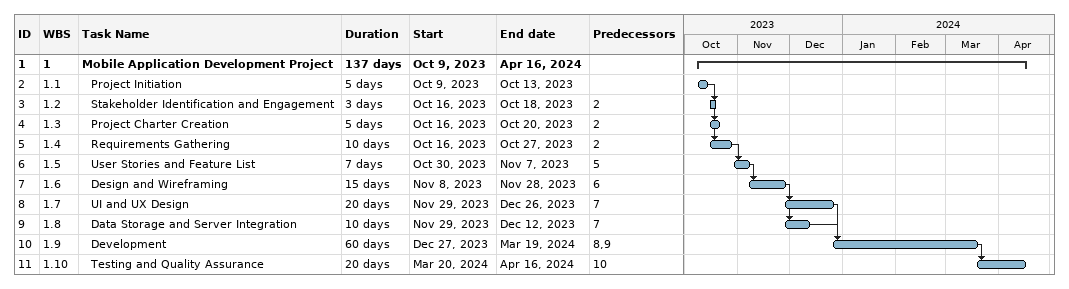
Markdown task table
| ID | WBS | Task | Duration | Start | Finish | Predecessors |
|---|---|---|---|---|---|---|
| 1 | 1 | **Mobile Application Development Project** | 137d | 2023-10-09 | 2024-04-16 |  |
| 2 | 1.1 | Project Initiation | 5d | 2023-10-09 | 2023-10-13 |  |
| 3 | 1.2 | Stakeholder Identification and Engagement | 3d | 2023-10-16 | 2023-10-18 | 2 |
| 4 | 1.3 | Project Charter Creation | 5d | 2023-10-16 | 2023-10-20 | 2 |
| 5 | 1.4 | Requirements Gathering | 10d | 2023-10-16 | 2023-10-27 | 2 |
| 6 | 1.5 | User Stories and Feature List | 7d | 2023-10-30 | 2023-11-07 | 5 |
| 7 | 1.6 | Design and Wireframing | 15d | 2023-11-08 | 2023-11-28 | 6 |
| 8 | 1.7 | UI and UX Design | 20d | 2023-11-29 | 2023-12-26 | 7 |
| 9 | 1.8 | Data Storage and Server Integration | 10d | 2023-11-29 | 2023-12-12 | 7 |
| 10 | 1.9 | Development | 60d | 2023-12-27 | 2024-03-19 | 8, 9 |
| 11 | 1.10 | Testing and Quality Assurance | 20d | 2024-03-20 | 2024-04-16 | 10 |
